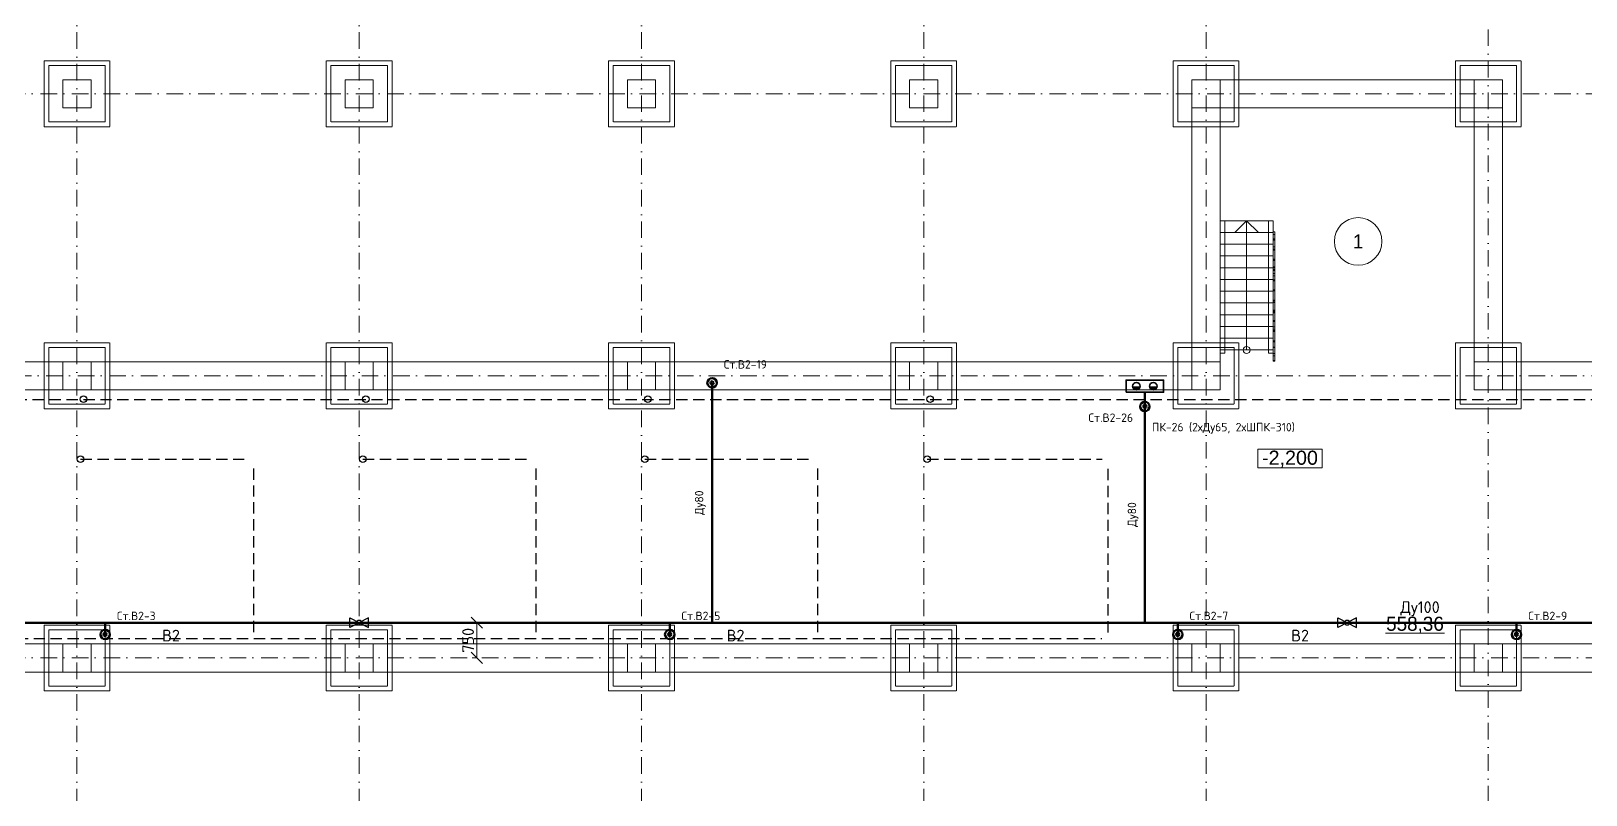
# Model space of a CAD drawing. Header units: millimetres. Extents: x 0 to 2118900, y -20000 to 84100.
# Drawn here: x 29026 to 62075, y 43086 to 59334 of the extents above; entities that cross this region are included whole.
import ezdxf
from ezdxf.enums import TextEntityAlignment as Align

# ---------------------------------------------------------------- set-up
doc = ezdxf.new("R2010")
doc.units = ezdxf.units.MM
for name, pattern in [('DASHED', [1.524, 1.27, -0.254]), ('Dot & Dashed', [670.277762, 352.777767, -176.388884, 0, -141.111112]), ('ПТ_ШТРИХ', [6, 4, -2])]:
    doc.linetypes.add(name, pattern=pattern)
for name, color, linetype, lineweight in [('АР_подоснова', 8, 'Continuous', 13), ('ПТ_арматура', 7, 'Continuous', 30), ('ПТ_В2', 3, 'Continuous', 50), ('ПТ_ПК', 30, 'Continuous', 35), ('ПТ_размеры', 7, 'Continuous', 13), ('ПТ_смежные', 8, 'Continuous', 35), ('ПТ_текст', 7, 'Continuous', 18)]:
    doc.layers.add(name, color=color, linetype=linetype, lineweight=lineweight)
doc.styles.add('АР_текст_1', font='arial.ttf')
doc.styles.add('ПТ', font='isocpeur.ttf')
doc.dimstyles.new('ПТ100', dxfattribs={"dimscale": 100, "dimtxt": 2.5, "dimasz": 1.2, "dimexe": 1, "dimexo": 0, "dimgap": 0.6, "dimtad": 1, "dimdec": 0, "dimtxsty": 'ПТ', "dimtsz": 1.2, "dimcen": 2.5, "dimclrd": 7, "dimclre": 7, "dimclrt": 7, "dimazin": 3, "dimtfac": 1, "dimtmove": 0, "dimatfit": 3, "dimlwd": 13, "dimlwe": 13, "dimarcsym": 0})

# ---------------------------------------------------------------- blocks, each defined once
blk = doc.blocks.new('Перекрытие_2', base_point=(-300, 28300))
at = {"color": 0, "linetype": 'Continuous', "lineweight": -2, "flags": 128}
blk.add_lwpolyline([(-300, 28300), (-300, 21700), (98300, 21700), (98300, 28300), (52300, 28300), (52300, 34300), (45700, 34300), (45700, 28300)], close=True, dxfattribs=at)
blk = doc.blocks.new('Перекрытие_167', base_point=(51300, 22700))
at = {"color": 0, "linetype": 'Dashed', "lineweight": -2, "flags": 128}
blk.add_lwpolyline([(51300, 22700), (52700, 22700), (52700, 21300), (51300, 21300)], close=True, dxfattribs=at)
blk = doc.blocks.new('Перекрытие_168', base_point=(51400, 22600))
at = {"color": 0, "linetype": 'Dashed', "lineweight": -2, "flags": 128}
blk.add_lwpolyline([(51400, 22600), (52600, 22600), (52600, 21400), (51400, 21400)], close=True, dxfattribs=at)
blk = doc.blocks.new('Перекрытие_169', base_point=(45300, 22700))
at = {"color": 0, "linetype": 'Dashed', "lineweight": -2, "flags": 128}
blk.add_lwpolyline([(45300, 22700), (46700, 22700), (46700, 21300), (45300, 21300)], close=True, dxfattribs=at)
blk = doc.blocks.new('Перекрытие_170', base_point=(45400, 22600))
at = {"color": 0, "linetype": 'Dashed', "lineweight": -2, "flags": 128}
blk.add_lwpolyline([(45400, 22600), (46600, 22600), (46600, 21400), (45400, 21400)], close=True, dxfattribs=at)
blk = doc.blocks.new('Перекрытие_171', base_point=(39300, 22700))
at = {"color": 0, "linetype": 'Dashed', "lineweight": -2, "flags": 128}
blk.add_lwpolyline([(39300, 22700), (40700, 22700), (40700, 21300), (39300, 21300)], close=True, dxfattribs=at)
blk = doc.blocks.new('Перекрытие_172', base_point=(39400, 22600))
at = {"color": 0, "linetype": 'Dashed', "lineweight": -2, "flags": 128}
blk.add_lwpolyline([(39400, 22600), (40600, 22600), (40600, 21400), (39400, 21400)], close=True, dxfattribs=at)
blk = doc.blocks.new('Перекрытие_173', base_point=(33300, 22700))
at = {"color": 0, "linetype": 'Dashed', "lineweight": -2, "flags": 128}
blk.add_lwpolyline([(33300, 22700), (34700, 22700), (34700, 21300), (33300, 21300)], close=True, dxfattribs=at)
blk = doc.blocks.new('Перекрытие_174', base_point=(33400, 22600))
at = {"color": 0, "linetype": 'Dashed', "lineweight": -2, "flags": 128}
blk.add_lwpolyline([(33400, 22600), (34600, 22600), (34600, 21400), (33400, 21400)], close=True, dxfattribs=at)
blk = doc.blocks.new('Перекрытие_175', base_point=(27300, 22700))
at = {"color": 0, "linetype": 'Dashed', "lineweight": -2, "flags": 128}
blk.add_lwpolyline([(27300, 22700), (28700, 22700), (28700, 21300), (27300, 21300)], close=True, dxfattribs=at)
blk = doc.blocks.new('Перекрытие_176', base_point=(27400, 22600))
at = {"color": 0, "linetype": 'Dashed', "lineweight": -2, "flags": 128}
blk.add_lwpolyline([(27400, 22600), (28600, 22600), (28600, 21400), (27400, 21400)], close=True, dxfattribs=at)
blk = doc.blocks.new('Перекрытие_177', base_point=(21300, 22700))
at = {"color": 0, "linetype": 'Dashed', "lineweight": -2, "flags": 128}
blk.add_lwpolyline([(21300, 22700), (22700, 22700), (22700, 21300), (21300, 21300)], close=True, dxfattribs=at)
blk = doc.blocks.new('Перекрытие_178', base_point=(21400, 22600))
at = {"color": 0, "linetype": 'Dashed', "lineweight": -2, "flags": 128}
blk.add_lwpolyline([(21400, 22600), (22600, 22600), (22600, 21400), (21400, 21400)], close=True, dxfattribs=at)
blk = doc.blocks.new('Перекрытие_203', base_point=(51300, 28700))
at = {"color": 0, "linetype": 'Dashed', "lineweight": -2, "flags": 128}
blk.add_lwpolyline([(51300, 28700), (52700, 28700), (52700, 27300), (51300, 27300)], close=True, dxfattribs=at)
blk = doc.blocks.new('Перекрытие_204', base_point=(51400, 28600))
at = {"color": 0, "linetype": 'Dashed', "lineweight": -2, "flags": 128}
blk.add_lwpolyline([(51400, 28600), (52600, 28600), (52600, 27400), (51400, 27400)], close=True, dxfattribs=at)
blk = doc.blocks.new('Перекрытие_205', base_point=(45300, 28700))
at = {"color": 0, "linetype": 'Dashed', "lineweight": -2, "flags": 128}
blk.add_lwpolyline([(45300, 28700), (46700, 28700), (46700, 27300), (45300, 27300)], close=True, dxfattribs=at)
blk = doc.blocks.new('Перекрытие_206', base_point=(45400, 28600))
at = {"color": 0, "linetype": 'Dashed', "lineweight": -2, "flags": 128}
blk.add_lwpolyline([(45400, 28600), (46600, 28600), (46600, 27400), (45400, 27400)], close=True, dxfattribs=at)
blk = doc.blocks.new('Перекрытие_207', base_point=(39300, 28700))
at = {"color": 0, "linetype": 'Dashed', "lineweight": -2, "flags": 128}
blk.add_lwpolyline([(39300, 28700), (40700, 28700), (40700, 27300), (39300, 27300)], close=True, dxfattribs=at)
blk = doc.blocks.new('Перекрытие_208', base_point=(39400, 28600))
at = {"color": 0, "linetype": 'Dashed', "lineweight": -2, "flags": 128}
blk.add_lwpolyline([(39400, 28600), (40600, 28600), (40600, 27400), (39400, 27400)], close=True, dxfattribs=at)
blk = doc.blocks.new('Перекрытие_209', base_point=(33300, 28700))
at = {"color": 0, "linetype": 'Dashed', "lineweight": -2, "flags": 128}
blk.add_lwpolyline([(33300, 28700), (34700, 28700), (34700, 27300), (33300, 27300)], close=True, dxfattribs=at)
blk = doc.blocks.new('Перекрытие_210', base_point=(33400, 28600))
at = {"color": 0, "linetype": 'Dashed', "lineweight": -2, "flags": 128}
blk.add_lwpolyline([(33400, 28600), (34600, 28600), (34600, 27400), (33400, 27400)], close=True, dxfattribs=at)
blk = doc.blocks.new('Перекрытие_211', base_point=(27300, 28700))
at = {"color": 0, "linetype": 'Dashed', "lineweight": -2, "flags": 128}
blk.add_lwpolyline([(27300, 28700), (28700, 28700), (28700, 27300), (27300, 27300)], close=True, dxfattribs=at)
blk = doc.blocks.new('Перекрытие_212', base_point=(27400, 28600))
at = {"color": 0, "linetype": 'Dashed', "lineweight": -2, "flags": 128}
blk.add_lwpolyline([(27400, 28600), (28600, 28600), (28600, 27400), (27400, 27400)], close=True, dxfattribs=at)
blk = doc.blocks.new('Перекрытие_213', base_point=(21300, 28700))
at = {"color": 0, "linetype": 'Dashed', "lineweight": -2, "flags": 128}
blk.add_lwpolyline([(21300, 28700), (22700, 28700), (22700, 27300), (21300, 27300)], close=True, dxfattribs=at)
blk = doc.blocks.new('Перекрытие_214', base_point=(21400, 28600))
at = {"color": 0, "linetype": 'Dashed', "lineweight": -2, "flags": 128}
blk.add_lwpolyline([(21400, 28600), (22600, 28600), (22600, 27400), (21400, 27400)], close=True, dxfattribs=at)
blk = doc.blocks.new('Перекрытие_239', base_point=(51300, 34700))
at = {"color": 0, "linetype": 'Dashed', "lineweight": -2, "flags": 128}
blk.add_lwpolyline([(51300, 34700), (52700, 34700), (52700, 33300), (51300, 33300)], close=True, dxfattribs=at)
blk = doc.blocks.new('Перекрытие_240', base_point=(51400, 34600))
at = {"color": 0, "linetype": 'Dashed', "lineweight": -2, "flags": 128}
blk.add_lwpolyline([(51400, 34600), (52600, 34600), (52600, 33400), (51400, 33400)], close=True, dxfattribs=at)
blk = doc.blocks.new('Перекрытие_241', base_point=(45300, 34700))
at = {"color": 0, "linetype": 'Dashed', "lineweight": -2, "flags": 128}
blk.add_lwpolyline([(45300, 34700), (46700, 34700), (46700, 33300), (45300, 33300)], close=True, dxfattribs=at)
blk = doc.blocks.new('Перекрытие_242', base_point=(45400, 34600))
at = {"color": 0, "linetype": 'Dashed', "lineweight": -2, "flags": 128}
blk.add_lwpolyline([(45400, 34600), (46600, 34600), (46600, 33400), (45400, 33400)], close=True, dxfattribs=at)
blk = doc.blocks.new('Перекрытие_243', base_point=(39300, 34700))
at = {"color": 0, "linetype": 'Dashed', "lineweight": -2, "flags": 128}
blk.add_lwpolyline([(39300, 34700), (40700, 34700), (40700, 33300), (39300, 33300)], close=True, dxfattribs=at)
blk = doc.blocks.new('Перекрытие_244', base_point=(39400, 34600))
at = {"color": 0, "linetype": 'Dashed', "lineweight": -2, "flags": 128}
blk.add_lwpolyline([(39400, 34600), (40600, 34600), (40600, 33400), (39400, 33400)], close=True, dxfattribs=at)
blk = doc.blocks.new('Перекрытие_245', base_point=(33300, 34700))
at = {"color": 0, "linetype": 'Dashed', "lineweight": -2, "flags": 128}
blk.add_lwpolyline([(33300, 34700), (34700, 34700), (34700, 33300), (33300, 33300)], close=True, dxfattribs=at)
blk = doc.blocks.new('Перекрытие_246', base_point=(33400, 34600))
at = {"color": 0, "linetype": 'Dashed', "lineweight": -2, "flags": 128}
blk.add_lwpolyline([(33400, 34600), (34600, 34600), (34600, 33400), (33400, 33400)], close=True, dxfattribs=at)
blk = doc.blocks.new('Перекрытие_247', base_point=(27300, 34700))
at = {"color": 0, "linetype": 'Dashed', "lineweight": -2, "flags": 128}
blk.add_lwpolyline([(27300, 34700), (28700, 34700), (28700, 33300), (27300, 33300)], close=True, dxfattribs=at)
blk = doc.blocks.new('Перекрытие_248', base_point=(27400, 34600))
at = {"color": 0, "linetype": 'Dashed', "lineweight": -2, "flags": 128}
blk.add_lwpolyline([(27400, 34600), (28600, 34600), (28600, 33400), (27400, 33400)], close=True, dxfattribs=at)
blk = doc.blocks.new('Перекрытие_249', base_point=(21300, 34700))
at = {"color": 0, "linetype": 'Dashed', "lineweight": -2, "flags": 128}
blk.add_lwpolyline([(21300, 34700), (22700, 34700), (22700, 33300), (21300, 33300)], close=True, dxfattribs=at)
blk = doc.blocks.new('Перекрытие_250', base_point=(21400, 34600))
at = {"color": 0, "linetype": 'Dashed', "lineweight": -2, "flags": 128}
blk.add_lwpolyline([(21400, 34600), (22600, 34600), (22600, 33400), (21400, 33400)], close=True, dxfattribs=at)
blk = doc.blocks.new('Перекрытие_292', base_point=(-300, 28300))
at = {"color": 0, "linetype": 'Continuous', "lineweight": -2, "flags": 128}
blk.add_lwpolyline([(-300, 28300), (-300, 21700), (98300, 21700), (98300, 28300), (52300, 28300), (52300, 34300), (45700, 34300), (45700, 28300)], close=True, dxfattribs=at)
blk = doc.blocks.new('Стена_13', base_point=(0, 28000))
at = {"color": 0, "linetype": 'Continuous', "lineweight": -2, "flags": 128}
for points in [[(21700, 28300), (16300, 28300)], [(27700, 28300), (22300, 28300)], [(33700, 28300), (28300, 28300)], [(39700, 28300), (34300, 28300)], [(45700, 28300), (40300, 28300)], [(16300, 27700), (21700, 27700)], [(22300, 27700), (27700, 27700)], [(28300, 27700), (33700, 27700)], [(34300, 27700), (39700, 27700)], [(40300, 27700), (45700, 27700)]]:
    blk.add_lwpolyline(points, dxfattribs=at)
blk = doc.blocks.new('Стена_14', base_point=(46000, 28000))
at = {"color": 0, "linetype": 'Continuous', "lineweight": -2, "flags": 128}
for points in [[(45700, 33700), (45700, 28300)], [(46300, 28300), (46300, 33700)]]:
    blk.add_lwpolyline(points, dxfattribs=at)
blk = doc.blocks.new('Стена_15', base_point=(46000, 34000))
at = {"color": 0, "linetype": 'Continuous', "lineweight": -2, "flags": 128}
for points in [[(51700, 34300), (46300, 34300)], [(46300, 33700), (51700, 33700)]]:
    blk.add_lwpolyline(points, dxfattribs=at)
blk = doc.blocks.new('Стена_16', base_point=(52000, 34000))
at = {"color": 0, "linetype": 'Continuous', "lineweight": -2, "flags": 128}
for points in [[(51700, 33700), (51700, 28300)], [(52300, 28300), (52300, 33700)]]:
    blk.add_lwpolyline(points, dxfattribs=at)
blk = doc.blocks.new('Стена_17', base_point=(52000, 28000))
at = {"color": 0, "linetype": 'Continuous', "lineweight": -2, "flags": 128}
for points in [[(57700, 28300), (52300, 28300)], [(52300, 27700), (57700, 27700)]]:
    blk.add_lwpolyline(points, dxfattribs=at)
blk = doc.blocks.new('Стена_19', base_point=(98000, 22000))
at = {"color": 0, "linetype": 'Continuous', "lineweight": -2, "flags": 128}
for points in [[(21700, 22300), (16300, 22300)], [(27700, 22300), (22300, 22300)], [(33700, 22300), (28300, 22300)], [(39700, 22300), (34300, 22300)], [(45700, 22300), (40300, 22300)], [(51700, 22300), (46300, 22300)], [(57700, 22300), (52300, 22300)], [(16300, 21700), (21700, 21700)], [(22300, 21700), (27700, 21700)], [(28300, 21700), (33700, 21700)], [(34300, 21700), (39700, 21700)], [(40300, 21700), (45700, 21700)], [(46300, 21700), (51700, 21700)], [(52300, 21700), (57700, 21700)]]:
    blk.add_lwpolyline(points, dxfattribs=at)
blk = doc.blocks.new('Колонна_83', base_point=(52000, 22000))
at = {"color": 0, "linetype": 'Continuous', "lineweight": -2, "flags": 128}
blk.add_lwpolyline([(51700, 22300), (51700, 21700), (52300, 21700), (52300, 22300)], close=True, dxfattribs=at)
blk = doc.blocks.new('Колонна_84', base_point=(46000, 22000))
at = {"color": 0, "linetype": 'Continuous', "lineweight": -2, "flags": 128}
blk.add_lwpolyline([(45700, 22300), (45700, 21700), (46300, 21700), (46300, 22300)], close=True, dxfattribs=at)
blk = doc.blocks.new('Колонна_85', base_point=(40000, 22000))
at = {"color": 0, "linetype": 'Continuous', "lineweight": -2, "flags": 128}
blk.add_lwpolyline([(39700, 22300), (39700, 21700), (40300, 21700), (40300, 22300)], close=True, dxfattribs=at)
blk = doc.blocks.new('Колонна_86', base_point=(34000, 22000))
at = {"color": 0, "linetype": 'Continuous', "lineweight": -2, "flags": 128}
blk.add_lwpolyline([(33700, 22300), (33700, 21700), (34300, 21700), (34300, 22300)], close=True, dxfattribs=at)
blk = doc.blocks.new('Колонна_87', base_point=(28000, 22000))
at = {"color": 0, "linetype": 'Continuous', "lineweight": -2, "flags": 128}
blk.add_lwpolyline([(27700, 22300), (27700, 21700), (28300, 21700), (28300, 22300)], close=True, dxfattribs=at)
blk = doc.blocks.new('Колонна_88', base_point=(22000, 22000))
at = {"color": 0, "linetype": 'Continuous', "lineweight": -2, "flags": 128}
blk.add_lwpolyline([(21700, 22300), (21700, 21700), (22300, 21700), (22300, 22300)], close=True, dxfattribs=at)
blk = doc.blocks.new('Колонна_101', base_point=(52000, 28000))
at = {"color": 0, "linetype": 'Continuous', "lineweight": -2, "flags": 128}
blk.add_lwpolyline([(51700, 28300), (51700, 27700), (52300, 27700), (52300, 28300)], close=True, dxfattribs=at)
blk = doc.blocks.new('Колонна_102', base_point=(46000, 28000))
at = {"color": 0, "linetype": 'Continuous', "lineweight": -2, "flags": 128}
blk.add_lwpolyline([(45700, 28300), (45700, 27700), (46300, 27700), (46300, 28300)], close=True, dxfattribs=at)
blk = doc.blocks.new('Колонна_103', base_point=(40000, 28000))
at = {"color": 0, "linetype": 'Continuous', "lineweight": -2, "flags": 128}
blk.add_lwpolyline([(39700, 28300), (39700, 27700), (40300, 27700), (40300, 28300)], close=True, dxfattribs=at)
blk = doc.blocks.new('Колонна_104', base_point=(34000, 28000))
at = {"color": 0, "linetype": 'Continuous', "lineweight": -2, "flags": 128}
blk.add_lwpolyline([(33700, 28300), (33700, 27700), (34300, 27700), (34300, 28300)], close=True, dxfattribs=at)
blk = doc.blocks.new('Колонна_105', base_point=(28000, 28000))
at = {"color": 0, "linetype": 'Continuous', "lineweight": -2, "flags": 128}
blk.add_lwpolyline([(27700, 28300), (27700, 27700), (28300, 27700), (28300, 28300)], close=True, dxfattribs=at)
blk = doc.blocks.new('Колонна_106', base_point=(22000, 28000))
at = {"color": 0, "linetype": 'Continuous', "lineweight": -2, "flags": 128}
blk.add_lwpolyline([(21700, 28300), (21700, 27700), (22300, 27700), (22300, 28300)], close=True, dxfattribs=at)
blk = doc.blocks.new('Колонна_119', base_point=(52000, 34000))
at = {"color": 0, "linetype": 'Continuous', "lineweight": -2, "flags": 128}
blk.add_lwpolyline([(51700, 34300), (51700, 33700), (52300, 33700), (52300, 34300)], close=True, dxfattribs=at)
blk = doc.blocks.new('Колонна_120', base_point=(46000, 34000))
at = {"color": 0, "linetype": 'Continuous', "lineweight": -2, "flags": 128}
blk.add_lwpolyline([(45700, 34300), (45700, 33700), (46300, 33700), (46300, 34300)], close=True, dxfattribs=at)
blk = doc.blocks.new('Колонна_121', base_point=(40000, 34000))
at = {"color": 0, "linetype": 'Continuous', "lineweight": -2, "flags": 128}
blk.add_lwpolyline([(39700, 34300), (39700, 33700), (40300, 33700), (40300, 34300)], close=True, dxfattribs=at)
blk = doc.blocks.new('Колонна_122', base_point=(34000, 34000))
at = {"color": 0, "linetype": 'Continuous', "lineweight": -2, "flags": 128}
blk.add_lwpolyline([(33700, 34300), (33700, 33700), (34300, 33700), (34300, 34300)], close=True, dxfattribs=at)
blk = doc.blocks.new('Колонна_123', base_point=(28000, 34000))
at = {"color": 0, "linetype": 'Continuous', "lineweight": -2, "flags": 128}
blk.add_lwpolyline([(27700, 34300), (27700, 33700), (28300, 33700), (28300, 34300)], close=True, dxfattribs=at)
blk = doc.blocks.new('Колонна_124', base_point=(22000, 34000))
at = {"color": 0, "linetype": 'Continuous', "lineweight": -2, "flags": 128}
blk.add_lwpolyline([(21700, 34300), (21700, 33700), (22300, 33700), (22300, 34300)], close=True, dxfattribs=at)
blk = doc.blocks.new('ОГР-14')
at = {"color": 0, "linetype": 'Continuous', "lineweight": -2}
for p, q in [((0, 40), (20, 40)), ((0, 0), (0, 40)), ((0, 40), (0, 0)), ((0, 40), (2753, 40)), ((20, 0), (0, 0)), ((0, 0), (2753, 0)), ((20, 40), (437, 40)), ((20, 40), (20, 0)), ((20, 40), (654, 40)), ((20, 40), (20, 0)), ((20, 40), (870, 40)), ((20, 40), (20, 0)), ((20, 40), (1030, 40)), ((20, 40), (20, 0)), ((20, 40), (1030, 40)), ((20, 40), (20, 0)), ((20, 40), (1030, 40)), ((20, 40), (20, 0)), ((20, 0), (20, 40)), ((20, 0), (437, 0)), ((20, 0), (654, 0)), ((20, 0), (870, 0)), ((20, 0), (1030, 0)), ((20, 0), (1030, 0)), ((20, 0), (1030, 0)), ((118, 0), (118, 40)), ((118, 40), (163, 40)), ((163, 0), (118, 0)), ((163, 40), (163, 0)), ((163, 40), (1030, 40)), ((163, 0), (1030, 0)), ((296, 40), (296, 0)), ((303, 0), (303, 40)), ((414, 0), (414, 40)), ((428, 0), (428, 40)), ((431, 40), (431, 0)), ((437, 40), (437, 0)), ((630, 0), (630, 40)), ((645, 0), (645, 40)), ((648, 40), (648, 0)), ((654, 40), (654, 0)), ((686, 0), (686, 40)), ((686, 40), (731, 40)), ((731, 0), (686, 0)), ((731, 40), (731, 0)), ((731, 40), (1030, 40)), ((731, 0), (1030, 0)), ((847, 0), (847, 40)), ((861, 0), (861, 40)), ((864, 40), (864, 0)), ((870, 40), (870, 0)), ((1030, 0), (1030, 40)), ((1030, 0), (1030, 40)), ((1030, 0), (1030, 40)), ((1030, 40), (1050, 40)), ((1030, 0), (1030, 40)), ((1050, 0), (1030, 0)), ((1050, 40), (1050, 0)), ((1050, 40), (1087, 40)), ((1050, 40), (1303, 40)), ((1050, 40), (1519, 40)), ((1050, 40), (1736, 40)), ((1050, 40), (1952, 40)), ((1050, 0), (1087, 0)), ((1050, 0), (1303, 0)), ((1050, 0), (1519, 0)), ((1050, 0), (1736, 0)), ((1050, 0), (1952, 0)), ((1063, 0), (1063, 40)), ((1078, 0), (1078, 40)), ((1081, 40), (1081, 0)), ((1087, 40), (1087, 0)), ((1253, 0), (1253, 40)), ((1253, 40), (1299, 40)), ((1299, 0), (1253, 0)), ((1280, 0), (1280, 40)), ((1294, 0), (1294, 40)), ((1297, 40), (1297, 0)), ((1299, 40), (1299, 0)), ((1299, 40), (1990, 40)), ((1299, 0), (1990, 0)), ((1303, 40), (1303, 0)), ((1496, 0), (1496, 40)), ((1511, 0), (1511, 40)), ((1514, 40), (1514, 0)), ((1519, 40), (1519, 0)), ((1713, 0), (1713, 40)), ((1727, 0), (1727, 40)), ((1730, 40), (1730, 0)), ((1736, 40), (1736, 0)), ((1821, 0), (1821, 40)), ((1821, 40), (1866, 40)), ((1866, 0), (1821, 0)), ((1866, 40), (1866, 0)), ((1866, 40), (1990, 40)), ((1866, 0), (1990, 0)), ((1929, 0), (1929, 40)), ((1944, 0), (1944, 40)), ((1947, 40), (1947, 0)), ((1952, 40), (1952, 0)), ((1990, 40), (2010, 40)), ((1990, 0), (1990, 40)), ((2010, 0), (1990, 0)), ((2010, 40), (2010, 0)), ((2010, 40), (2169, 40)), ((2010, 40), (2385, 40)), ((2010, 0), (2169, 0)), ((2010, 0), (2385, 0)), ((2146, 0), (2146, 40)), ((2160, 0), (2160, 40)), ((2163, 40), (2163, 0)), ((2169, 40), (2169, 0)), ((2362, 0), (2362, 40)), ((2377, 0), (2377, 40)), ((2380, 40), (2388, 40)), ((2380, 40), (2380, 0)), ((2380, 0), (2388, 0)), ((2385, 40), (2385, 0)), ((2388, 0), (2388, 40)), ((2388, 40), (2434, 40)), ((2434, 0), (2388, 0)), ((2434, 40), (2434, 0)), ((2434, 40), (2602, 40)), ((2434, 0), (2602, 0)), ((2579, 0), (2579, 40)), ((2593, 0), (2593, 40)), ((2596, 40), (2696, 40)), ((2596, 40), (2596, 0)), ((2596, 0), (2696, 0)), ((2602, 40), (2602, 0)), ((2753, 40), (2696, 40)), ((2696, 40), (2696, 0)), ((2696, 0), (2753, 0)), ((2753, 0), (2753, 40))]:
    blk.add_line(p, q, dxfattribs=at)
blk = doc.blocks.new('Технический коридор_1_2', base_point=(36816, 30293))
at = {"color": 0, "linetype": 'Continuous', "lineweight": -2}
blk.add_line((49812, 22528), (51071, 22528), dxfattribs=at)
for start, end in [(0, 180), (180, 0)]:
    blk.add_arc((49234, 30859), 506, start, end, dxfattribs=at)
at = {"color": 0, "lineweight": -2, "style": 'АР_текст_1'}
for tag, p in [('DUMMY_112', (49234, 30859)), ('ROOM_AREA', (50442, 22727))]:
    blk.add_attdef(tag, text='', height=300, dxfattribs=at).set_placement(p, align=Align.MIDDLE_CENTER)
blk = doc.blocks.new('Лестница_2')
at = {"color": 0, "linetype": 'Continuous', "lineweight": -2}
for p, q in [((46300, 28550), (46300, 31300)), ((46300, 31300), (46400, 31300)), ((46300, 31050), (46300, 31300)), ((46300, 31300), (47425, 31300)), ((46400, 31300), (46400, 28550)), ((46863, 31300), (46613, 31050)), ((46863, 31050), (46863, 31300)), ((47113, 31050), (46863, 31300)), ((47325, 28550), (47325, 31300)), ((47325, 31300), (47425, 31300)), ((47425, 31300), (47425, 28550)), ((47425, 31300), (47425, 31050)), ((46300, 30800), (46300, 31050)), ((46300, 31050), (47425, 31050)), ((47425, 31050), (46300, 31050)), ((46300, 30550), (46300, 30800)), ((46300, 30800), (47425, 30800)), ((47425, 30800), (46300, 30800)), ((46863, 28800), (46863, 31050)), ((47425, 31050), (47425, 30800)), ((47425, 30800), (47425, 30550)), ((46300, 30300), (46300, 30550)), ((46300, 30550), (47425, 30550)), ((47425, 30550), (46300, 30550)), ((47425, 30550), (47425, 30300)), ((46300, 30050), (46300, 30300)), ((46300, 30300), (47425, 30300)), ((47425, 30300), (46300, 30300)), ((47425, 30300), (47425, 30050)), ((46300, 29800), (46300, 30050)), ((46300, 30050), (47425, 30050)), ((47425, 30050), (46300, 30050)), ((46300, 29550), (46300, 29800)), ((46300, 29800), (47425, 29800)), ((47425, 29800), (46300, 29800)), ((47425, 30050), (47425, 29800)), ((47425, 29800), (47425, 29550)), ((46300, 29300), (46300, 29550)), ((46300, 29550), (47425, 29550)), ((47425, 29550), (46300, 29550)), ((47425, 29550), (47425, 29300)), ((46300, 29050), (46300, 29300)), ((46300, 29300), (47425, 29300)), ((47425, 29300), (46300, 29300)), ((47425, 29300), (47425, 29050)), ((46300, 28800), (46300, 29050)), ((46300, 29050), (47425, 29050)), ((47425, 29050), (46300, 29050)), ((46300, 28550), (46300, 28800)), ((46300, 28800), (47425, 28800)), ((47425, 28800), (46300, 28800)), ((46863, 28550), (46863, 28800)), ((47425, 29050), (47425, 28800)), ((47425, 28800), (47425, 28550)), ((46300, 28483), (46300, 28550)), ((47425, 28550), (46300, 28550)), ((46400, 28483), (46300, 28483)), ((46400, 28550), (46400, 28483)), ((47325, 28483), (47325, 28550)), ((47425, 28483), (47325, 28483)), ((47425, 28550), (47425, 28483))]:
    blk.add_line(p, q, dxfattribs=at)
for start, end in [(0, 180), (180, 0)]:
    blk.add_arc((46863, 28550), 75, start, end, dxfattribs=at)
blk = doc.blocks.new('Стандартный Маркер Сетки_4')
at = {"color": 0, "linetype": 'Dot & Dashed', "lineweight": -2}
blk.add_line((0, 0), (55187, 0), dxfattribs=at)
at = {"color": 0, "lineweight": -2, "style": 'АР_текст_1'}
blk.add_attdef('AC_MarkerText_1', text='', height=300, rotation=90, dxfattribs=at).set_placement((55368, -69), align=Align.TOP_CENTER)
blk = doc.blocks.new('Стандартный Маркер Сетки_5')
at = {"color": 0, "linetype": 'Dot & Dashed', "lineweight": -2}
blk.add_line((0, 0), (55249, 0), dxfattribs=at)
at = {"color": 0, "lineweight": -2, "style": 'АР_текст_1'}
blk.add_attdef('AC_MarkerText_1', text='', height=300, rotation=90, dxfattribs=at).set_placement((55430, -69), align=Align.TOP_CENTER)
blk = doc.blocks.new('AR_B')
at = {"layer": 'АР_подоснова', "linetype": 'Dot & Dashed'}
for p, q in [((98000, 34000), (-4800, 34000)), ((98125, 28000), (-4800, 28000)), ((98000, 22000), (-4800, 22000))]:
    blk.add_line(p, q, dxfattribs=at)
at = {"layer": 'АР_подоснова', "linetype": 'Continuous', "flags": 128}
for points in [[(300, 22300), (97700, 22300), (97700, 27700), (51700, 27700), (51700, 33700), (46300, 33700), (46300, 27700), (300, 27700)], [(47100, 26441), (48470, 26441), (48470, 26041), (47100, 26041)]]:
    blk.add_lwpolyline(points, close=True, dxfattribs=at)
at = {"layer": 'АР_подоснова', "linetype": 'Continuous', "zscale": 1000}
for name, p, rotation in [('Стандартный Маркер Сетки_4', (22000, 40000), 270), ('Стандартный Маркер Сетки_4', (28000, 40000), 270), ('Стандартный Маркер Сетки_4', (34000, 40000), 270), ('Стандартный Маркер Сетки_4', (40000, 40000), 270), ('Стандартный Маркер Сетки_4', (46000, 40000), 270), ('Стандартный Маркер Сетки_5', (52000, 40062), 270), ('ОГР-14', (47465, 28310), 90)]:
    blk.add_blockref(name, p, dxfattribs=dict(at, rotation=rotation))
at = {"layer": 'АР_подоснова', "linetype": 'Dashed'}
for name, p in [('Перекрытие_249', (21300, 34700)), ('Перекрытие_250', (21400, 34600)), ('Перекрытие_247', (27300, 34700)), ('Перекрытие_248', (27400, 34600)), ('Перекрытие_245', (33300, 34700)), ('Перекрытие_246', (33400, 34600)), ('Перекрытие_243', (39300, 34700)), ('Перекрытие_244', (39400, 34600)), ('Перекрытие_241', (45300, 34700)), ('Перекрытие_242', (45400, 34600)), ('Перекрытие_239', (51300, 34700)), ('Перекрытие_240', (51400, 34600)), ('Перекрытие_213', (21300, 28700)), ('Перекрытие_214', (21400, 28600)), ('Перекрытие_211', (27300, 28700)), ('Перекрытие_212', (27400, 28600)), ('Перекрытие_209', (33300, 28700)), ('Перекрытие_210', (33400, 28600)), ('Перекрытие_207', (39300, 28700)), ('Перекрытие_208', (39400, 28600)), ('Перекрытие_205', (45300, 28700)), ('Перекрытие_206', (45400, 28600)), ('Перекрытие_203', (51300, 28700)), ('Перекрытие_204', (51400, 28600)), ('Перекрытие_177', (21300, 22700)), ('Перекрытие_178', (21400, 22600)), ('Перекрытие_175', (27300, 22700)), ('Перекрытие_176', (27400, 22600)), ('Перекрытие_173', (33300, 22700)), ('Перекрытие_174', (33400, 22600)), ('Перекрытие_171', (39300, 22700)), ('Перекрытие_172', (39400, 22600)), ('Перекрытие_169', (45300, 22700)), ('Перекрытие_170', (45400, 22600)), ('Перекрытие_167', (51300, 22700)), ('Перекрытие_168', (51400, 22600))]:
    blk.add_blockref(name, p, dxfattribs=at)
at = {"layer": 'АР_подоснова', "linetype": 'Continuous'}
for name, p in [('Перекрытие_2', (-300, 28300)), ('Перекрытие_292', (-300, 28300)), ('Лестница_2', (0, 0))]:
    blk.add_blockref(name, p, dxfattribs=at)
at = {"layer": 'АР_подоснова'}
for name, p in [('Колонна_124', (22000, 34000)), ('Колонна_123', (28000, 34000)), ('Колонна_122', (34000, 34000)), ('Колонна_121', (40000, 34000)), ('Колонна_120', (46000, 34000)), ('Стена_15', (46000, 34000)), ('Колонна_119', (52000, 34000)), ('Стена_14', (46000, 28000)), ('Стена_16', (52000, 34000)), ('Стена_13', (0, 28000)), ('Колонна_106', (22000, 28000)), ('Колонна_105', (28000, 28000)), ('Колонна_104', (34000, 28000)), ('Колонна_103', (40000, 28000)), ('Колонна_102', (46000, 28000)), ('Колонна_101', (52000, 28000)), ('Стена_17', (52000, 28000)), ('Стена_19', (98000, 22000)), ('Колонна_88', (22000, 22000)), ('Колонна_87', (28000, 22000)), ('Колонна_86', (34000, 22000)), ('Колонна_85', (40000, 22000)), ('Колонна_84', (46000, 22000)), ('Колонна_83', (52000, 22000))]:
    blk.add_blockref(name, p, dxfattribs=at)
at = {"layer": 'АР_подоснова', "linetype": 'Continuous'}
ref = blk.add_blockref('Технический коридор_1_2', (36816, 30293), dxfattribs=at)
ref.add_attrib('ROOM_AREA', '558,36', dxfattribs={"layer": '0', "color": 0, "lineweight": 9, "height": 300}).set_placement((50442, 22727), align=Align.MIDDLE_CENTER)
ref.add_attrib('DUMMY_112', '1', dxfattribs={"layer": '0', "color": 0, "lineweight": 9, "height": 300}).set_placement((49234, 30859), align=Align.MIDDLE_CENTER)
at = {"layer": 'АР_подоснова', "linetype": 'Continuous', "insert": (47785, 26409), "char_height": 300, "attachment_point": 2, "style": 'АР_текст_1'}
blk.add_mtext('\\A1;{\\pqc;\\fArial|b0|i0|c204|p0;\\W1.000000;-2,200}', dxfattribs=at)
blk = doc.blocks.new('RISER')
for radius in [1, 0.35]:
    blk.add_circle((0, 0), radius)
blk = doc.blocks.new('PK2')
h = blk.add_hatch(color=7)
h.dxf.hatch_style = 1
h.paths.add_polyline_path([(-2.6, 1.3, 1), (-1, 1.3)])
h = blk.add_hatch(color=7)
h.dxf.hatch_style = 1
h.paths.add_polyline_path([(1, 1.3, 1), (2.6, 1.3)])
blk.add_lwpolyline([(-4, 0), (4, 0), (4, 2.6), (-4, 2.6)], close=True)
for centre in [(-1.8, 1.3), (1.8, 1.3)]:
    blk.add_circle(centre, 0.8)
blk = doc.blocks.new('V_BFLY')
blk.add_lwpolyline([(-2, -1), (-2, 1), (2, -1), (2, 1)], close=True)
blk.add_circle((0, 0), 0.55)

msp = doc.modelspace()

# ---------------------------------------------------------------- linework, layer by layer
at = {"layer": 'ПТ_В2'}
for p, q in [((43500, 46750), (43500, 51850)), ((52700, 51350), (52700, 51650)), ((52700, 46750), (52700, 51350)), ((23000, 46750), (30600, 46750)), ((30600, 46750), (30600, 46500)), ((30600, 46750), (36000, 46750)), ((36000, 46750), (42600, 46750)), ((42600, 46750), (42600, 46500)), ((42600, 46750), (43500, 46750)), ((43500, 46750), (52700, 46750)), ((52700, 46750), (53400, 46750)), ((53400, 46750), (53400, 46500)), ((53400, 46750), (57000, 46750)), ((57000, 46750), (60600, 46750)), ((60600, 46750), (60600, 46500)), ((60600, 46750), (72600, 46750))]:
    msp.add_line(p, q, dxfattribs=at)
at = {"layer": 'ПТ_смежные', "linetype": 'ПТ_ШТРИХ', "lineweight": 30, "ltscale": 60}
for p, q in [((6738, 51500), (103337, 51500)), ((30078, 50230), (33594, 50230)), ((33760, 46551), (33760, 50126)), ((36078, 50230), (39594, 50230)), ((39760, 46551), (39760, 50126)), ((42073, 50230), (45589, 50230)), ((45750, 46551), (45750, 50126)), ((48073, 50230), (51790, 50230)), ((51920, 46541), (51920, 50107)), ((5321, 46410), (51787, 46410))]:
    msp.add_line(p, q, dxfattribs=at)
at = {"layer": 'ПТ_смежные', "lineweight": 30}
for centre in [(30139, 51503), (36139, 51503), (42134, 51503), (48134, 51503), (30078, 50230), (36078, 50230), (42073, 50230), (48073, 50230)]:
    msp.add_circle(centre, 70, dxfattribs=at)

# ---------------------------------------------------------------- block references
at = {"layer": 'АР_подоснова'}
msp.add_blockref('AR_B', (8000, 24000), dxfattribs=at)
at = {"layer": 'ПТ_арматура', "xscale": 100, "yscale": 100}
for p in [(36000, 46750), (57000, 46750)]:
    msp.add_blockref('V_BFLY', p, dxfattribs=at)
at = {"layer": 'ПТ_В2', "xscale": 100, "yscale": 100}
for p in [(43500, 51850), (52700, 51350), (30600, 46500), (42600, 46500), (53400, 46500), (60600, 46500)]:
    msp.add_blockref('RISER', p, dxfattribs=at)
at = {"layer": 'ПТ_ПК', "xscale": 100, "yscale": 100}
msp.add_blockref('PK2', (52700, 51650), dxfattribs=at)

# ---------------------------------------------------------------- texts
at = {"layer": 'ПТ_текст', "style": 'ПТ'}
for s, p in [('Ст.В2-19', (43750, 52100)), ('Ст.В2-3', (30850, 46750)), ('Ст.В2-5', (42850, 46750)), ('Ст.В2-7', (53650, 46750)), ('Ст.В2-9', (60850, 46750))]:
    msp.add_text(s, height=180, dxfattribs=at).set_placement(p, align=Align.BOTTOM_LEFT)
msp.add_text('Ст.В2-26', height=180, dxfattribs=at).set_placement((52450, 51200), align=Align.TOP_RIGHT)
msp.add_text('ПК-26 (2хДу65, 2хШПК-310)', height=180, dxfattribs=at).set_placement((52850, 51000), align=Align.TOP_LEFT)
for p in [(43370, 49300), (52570, 49050)]:
    msp.add_text('Ду80', height=180, rotation=90, dxfattribs=at).set_placement(p, align=Align.BOTTOM_CENTER)
msp.add_text('Ду100', height=250, dxfattribs=at).set_placement((58550, 46880), align=Align.BOTTOM_CENTER)
for p in [(32000, 46600), (44000, 46600), (56000, 46600)]:
    msp.add_text('В2', height=250, dxfattribs=at).set_placement(p, align=Align.TOP_CENTER)

# ---------------------------------------------------------------- dimensions: what is measured, and where the dimension line sits
at = {"layer": 'ПТ_размеры'}
msp.add_linear_dim(base=(38500, 46000), p1=(38500, 46000), p2=(38500, 46750), angle=90, dimstyle='ПТ100', dxfattribs=at).render()

doc.saveas('drawing.dxf')
